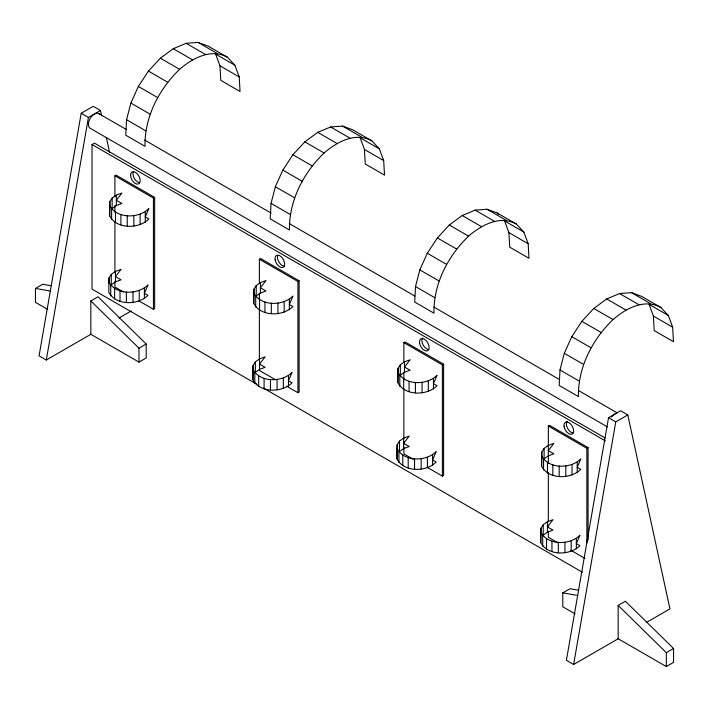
<?xml version="1.0" encoding="UTF-8"?>
<svg xmlns="http://www.w3.org/2000/svg" width="709" height="709" viewBox="0 0 709 709"><rect width="100%" height="100%" fill="white"/><g stroke="black" fill="none" stroke-linecap="round" stroke-linejoin="round"><path stroke-width="1.06" d="M109.665 205.513C116.79 218.939 138.849 218.664 148.837 208.57L145.274 217.025L148.837 219.019C138.849 229.104 116.79 229.379 109.665 215.953L109.851 201.675L112.155 198.077L116.32 195.099L121.921 193.034L116.32 200.319L121.921 203.474L116.32 205.539L112.155 208.517L112.155 198.077M109.665 215.953L109.851 201.675M108.796 281.827C115.922 295.254 137.971 294.979 147.968 284.894L144.397 293.349L147.968 295.334C137.971 305.419 115.922 305.694 108.796 292.268L108.982 277.999L111.278 274.401L115.452 271.414L121.053 269.358L115.452 276.634L121.053 279.798L115.452 281.854L111.278 284.841L111.278 274.401M253.751 293.003C260.877 306.43 282.926 306.155 292.923 296.07L289.352 304.524L292.923 306.51C282.926 316.595 260.877 316.87 253.751 303.443L253.937 289.175L256.233 285.576L260.407 282.59L266.008 280.534L260.407 287.81L266.008 290.974L260.407 293.03L256.233 296.016L256.233 285.576M253.751 303.443L253.937 289.175M252.883 369.327C259.999 382.754 282.058 382.47 292.046 372.385L288.483 380.839L292.046 382.825C282.058 392.91 259.999 393.194 252.883 379.767L253.069 365.489L255.364 361.891L259.529 358.914L265.139 356.849L259.529 364.134L265.139 367.289L259.529 369.354L255.364 372.331L255.364 361.891M252.883 379.767L253.069 365.489M397.855 372.243C404.972 385.661 427.031 385.386 437.019 375.3L433.456 383.755L437.019 385.74C427.031 395.826 404.972 396.109 397.855 382.683L398.041 368.405L400.337 364.807L404.502 361.82L410.112 359.764L404.502 367.04L410.112 370.204L404.502 372.26L400.337 375.247L400.337 364.807M397.855 382.683L398.041 368.405M396.978 448.558C404.103 461.984 426.162 461.71 436.15 451.624L432.579 460.079L436.15 462.064C426.162 472.15 404.103 472.424 396.978 458.998L397.164 444.72L399.468 441.122L403.634 438.144L409.235 436.079L403.634 443.364L409.235 446.519L403.634 448.584L399.468 451.571L399.468 441.122M396.978 458.998L397.164 444.72M541.614 455.834C548.739 469.261 570.798 468.986 580.786 458.9L577.223 467.355L580.786 469.34C570.798 479.426 548.739 479.701 541.614 466.274L541.8 451.996L544.104 448.407L548.27 445.42L553.871 443.355L548.27 450.64L553.871 453.795L548.27 455.86L544.104 458.847L544.104 448.407M541.614 466.274L541.8 451.996M540.745 532.149C547.871 545.576 569.921 545.301 579.918 535.215L576.346 543.67L579.918 545.655C569.921 555.741 547.871 556.016 540.745 542.589L540.932 528.32L543.227 524.722L547.401 521.735L553.002 519.679L547.401 526.955L553.002 530.119L547.401 532.175L543.227 535.162L543.227 524.722M540.745 542.589L540.932 528.32M227.438 57.243L208.171 46.129L198.095 42.434L186.157 43.311L173.262 48.708L160.367 58.209L148.429 71.104L138.352 86.436L130.881 103.062L126.574 119.732L125.75 135.215L145.008 146.329C144.459 117.127 158.887 89.263 179.634 69.322C192.325 58.333 210.99 48.035 227.438 57.243L234.909 65.237L239.217 76.935L240.041 91.47L220.783 80.347L219.958 65.813L215.651 54.123L234.909 65.237M371.915 140.905L352.648 129.782L342.571 126.087L330.633 126.973L317.738 132.361L304.843 141.862L292.906 154.757L282.829 170.098L275.358 186.715L271.042 203.394L270.226 218.868L289.485 229.991C288.935 200.78 303.363 172.925 324.102 152.984C336.802 141.995 355.466 131.688 371.915 140.905L379.386 148.899L383.693 160.597L384.517 175.123L365.259 164.001L364.435 149.475L360.119 137.776L379.386 148.899M516.391 224.071L497.124 212.948L487.048 209.252L475.11 210.139L462.215 215.527L449.32 225.028L437.382 237.923L427.305 253.264L419.834 269.881L415.518 286.56L414.694 302.034L433.961 313.156C433.412 283.946 447.84 256.091 468.578 236.15C481.278 225.161 499.942 214.862 516.391 224.071L523.862 232.065L528.17 243.763L528.994 258.289L509.727 247.166L508.911 232.641L504.595 220.942L523.862 232.065M660.868 307.484L641.601 296.362L631.524 292.666L619.586 293.553L606.691 298.941L593.796 308.442L581.859 321.337L571.782 336.669L564.302 353.295L559.995 369.974L559.171 385.448L578.438 396.57C577.888 367.359 592.316 339.505 613.055 319.564C625.755 308.575 644.419 298.267 660.868 307.484L668.339 315.478L672.646 327.177L673.47 341.703L654.203 330.58L653.379 316.054L649.072 304.356L668.339 315.478M101.635 115.868L100.465 110.489L93.242 106.315L81.198 113.263L39.066 355.856L46.289 360.03L90.832 334.311L90.832 300.944L98.055 296.779L146.214 344.042L146.214 357.948L138.991 362.113L90.291 334.001M46.289 360.03L88.421 117.437L100.465 110.489M646.245 622.555L669.934 608.871L627.802 414.942L620.579 410.768L608.535 417.716L566.394 660.309L573.625 664.484L618.168 638.765L618.168 605.397L625.391 601.232L673.55 648.496L673.55 662.401L666.327 666.566L617.628 638.454M573.625 664.484L615.758 421.89L627.802 414.942M256.782 384.243L92.037 289.13L92.037 144.547L94.448 143.156L604.981 437.905M114.911 196.748L114.911 175.823L116.116 175.132L154.642 197.377L154.642 308.592L153.436 309.284L138.406 300.607M114.911 175.823L153.436 198.068L154.642 197.377M47.725 309.425L35.45 302.335L35.45 288.43L42.673 284.265L51.234 285.745M118.908 318.102L131.227 310.985M259.388 283.467L259.388 259.237L260.593 258.546L299.118 280.782L299.118 392.006L297.913 392.697L286.64 386.192M138.991 362.113L138.991 348.216L146.214 344.042M259.388 259.237L297.913 281.482L299.118 280.782M403.864 362.467L403.864 342.651L405.069 341.951L443.595 364.196L443.595 475.411L442.389 476.111L427.359 467.426M403.864 342.651L442.389 364.896L443.595 364.196M548.341 463.5L548.341 426.065L549.546 425.365L588.071 447.609L588.071 540.107M548.341 426.065L586.866 448.301L588.071 447.609M575.061 613.879L562.786 606.789L562.786 592.884L570.009 588.718L578.571 590.198M666.327 666.566L666.327 652.67L673.55 648.496M35.45 288.43L50.436 291.027M562.786 592.884L577.764 595.48M198.095 42.434L217.362 53.556M487.048 209.252L506.306 220.375M631.524 292.666L650.782 303.789M342.571 126.087L361.829 137.209M186.157 43.311L205.424 54.433M475.11 210.139L494.377 221.261M619.586 293.553L638.853 304.675M330.633 126.973L349.9 138.095M219.958 65.813L239.217 76.935M508.911 232.641L528.17 243.763M653.379 316.054L672.646 327.177M364.435 149.475L383.693 160.597M173.262 48.708L192.529 59.831M462.215 215.527L481.482 226.65M606.691 298.941L625.95 310.063M317.738 132.361L337.005 143.484M160.367 58.209L179.634 69.322M449.32 225.028L468.578 236.15M593.796 308.442L613.055 319.564M304.843 141.862L324.102 152.984M148.429 71.104L167.696 82.226M437.382 237.923L456.649 249.045M581.859 321.337L601.126 332.459M292.906 154.757L312.173 165.879M138.352 86.436L157.62 97.558M427.305 253.264L446.564 264.386M571.782 336.669L591.04 347.791M282.829 170.098L302.096 181.212M130.881 103.062L150.14 114.184M419.834 269.881L439.093 281.003M564.302 353.295L583.569 364.417M275.358 186.715L294.616 197.838M126.574 119.732L145.832 130.855M415.518 286.56L434.785 297.683M559.995 369.974L579.262 381.087M271.042 203.394L290.309 214.517M98.702 113.537L126.477 129.579M144.68 140.081L271.113 213.081M289.316 223.583L414.792 296.034M433.943 307.094L559.428 379.537M578.579 390.597L616.901 412.718M81.198 113.263L88.421 117.437M608.535 417.716L615.758 421.89M607.427 426.907L90.185 128.285A8.517 4.919 -60 0 1 90.779 117.517A8.517 4.919 -60 0 1 99.659 114.424M92.037 144.547L605.442 440.954M123.366 291.922L114.911 287.039L114.911 281.535M259.388 370.452L275.358 379.678M413.258 459.29L403.864 453.866L403.864 447.264M557.735 542.704L548.341 537.28L548.341 531.777M570.887 550.299L584.987 558.435M263.491 388.115L582.452 572.269M618.168 605.397L666.327 652.67M90.832 300.944L138.991 348.216M497.124 212.948L498.622 214.552M106.315 137.422L109.594 152.506M586.866 448.301L586.866 543.005M577.223 462.135L577.223 472.575M576.346 538.45L576.346 548.89M572.048 464.537L572.048 474.977M571.179 540.861L571.179 551.301M565.817 465.866L565.817 476.306M564.949 542.181L564.949 552.621M559.179 465.973L559.179 476.413M558.311 542.288L558.311 552.728M552.834 464.847L552.834 475.287M551.957 541.171L551.957 551.611M548.341 472.309L548.341 521.859M548.341 525.165L548.341 527.372M547.437 462.614L547.437 473.054M547.401 521.735L547.401 532.175M546.568 538.929L546.568 549.369M543.564 459.503L543.564 469.943M542.695 535.818L542.695 546.258M442.389 364.896L442.389 476.111M433.456 378.535L433.456 388.975M432.579 454.859L432.579 465.299M428.289 380.946L428.289 391.386M427.412 457.261L427.412 467.701M422.05 382.275L422.05 392.715M421.181 458.59L421.181 469.03M415.412 382.381L415.412 392.821M414.543 458.696L414.543 469.136M409.066 381.256L409.066 391.696M408.198 457.571L408.198 468.011M404.502 361.82L404.502 372.26M403.864 372.385L403.864 380.086M403.864 388.895L403.864 438.454M403.864 441.751L403.864 443.958M403.669 379.023L403.669 389.463M403.634 438.144L403.634 448.584M402.801 455.338L402.801 465.778M399.796 375.903L399.796 386.343M398.928 452.227L398.928 462.667M297.913 281.482L297.913 392.697M289.352 299.304L289.352 309.744M288.483 375.619L288.483 386.059M284.185 301.715L284.185 312.155M283.316 378.03L283.316 388.47M277.955 303.035L277.955 313.475M277.086 379.359L277.086 389.799M271.317 303.151L271.317 313.591M270.448 379.466L270.448 389.906M264.962 302.025L264.962 312.465M264.094 378.34L264.094 388.78M260.407 282.59L260.407 293.03M259.574 299.783L259.574 310.223M259.529 358.914L259.529 369.354M259.388 293.375L259.388 299.978M259.388 309.895L259.388 359.445M258.696 376.107L258.696 386.547M255.701 296.672L255.701 307.112M254.823 372.987L254.823 383.427M153.436 198.068L153.436 309.284M145.274 211.805L145.274 222.254M144.397 288.129L144.397 298.569M140.098 214.215L140.098 224.656M139.23 290.53L139.23 300.971M133.868 215.545L133.868 225.985M133 291.86L133 302.3M127.23 215.651L127.23 226.091M126.362 291.966L126.362 302.406M120.885 214.526L120.885 224.966M120.007 290.841L120.007 301.281M116.32 195.099L116.32 205.539M115.487 212.292L115.487 222.732M115.452 271.414L115.452 281.854M114.911 205.557L114.911 212.159M114.911 222.077L114.911 272.726M114.619 288.607L114.619 299.047M111.614 209.173L111.614 219.613M110.746 285.497L110.746 295.937M108.982 277.999L108.982 283.219M611.548 416.91A8.517 4.919 -60 0 1 616.112 413.577M573.253 432.969A6.806 3.935 60 0 1 567.528 428.201A6.806 3.935 60 0 1 567.271 421.288M428.848 349.564A6.806 3.935 60 0 1 423.105 344.902A6.806 3.935 60 0 1 422.741 337.927M284.424 266.15A6.806 3.935 60 0 1 279.116 262.33A6.806 3.935 60 0 1 277.689 255.55M139.336 182.683A6.806 3.935 60 0 1 134.169 178.092A6.806 3.935 60 0 1 133.469 171.569M419.604 343.067A6.806 3.935 60 0 0 427.492 350.751A6.806 3.935 60 0 0 425.896 340.382A6.806 3.935 60 0 0 419.604 343.067M564.063 426.375A6.806 3.935 60 0 0 571.906 434.192A6.806 3.935 60 0 0 570.453 423.867A6.806 3.935 60 0 0 564.063 426.375M275.136 259.733A6.806 3.935 60 0 0 283.059 267.32A6.806 3.935 60 0 0 281.367 256.915A6.806 3.935 60 0 0 275.136 259.733M130.571 175.495A6.806 3.935 60 0 0 138.051 184.083A6.806 3.935 60 0 0 137.511 174.157A6.806 3.935 60 0 0 130.571 175.495"/></g></svg>
